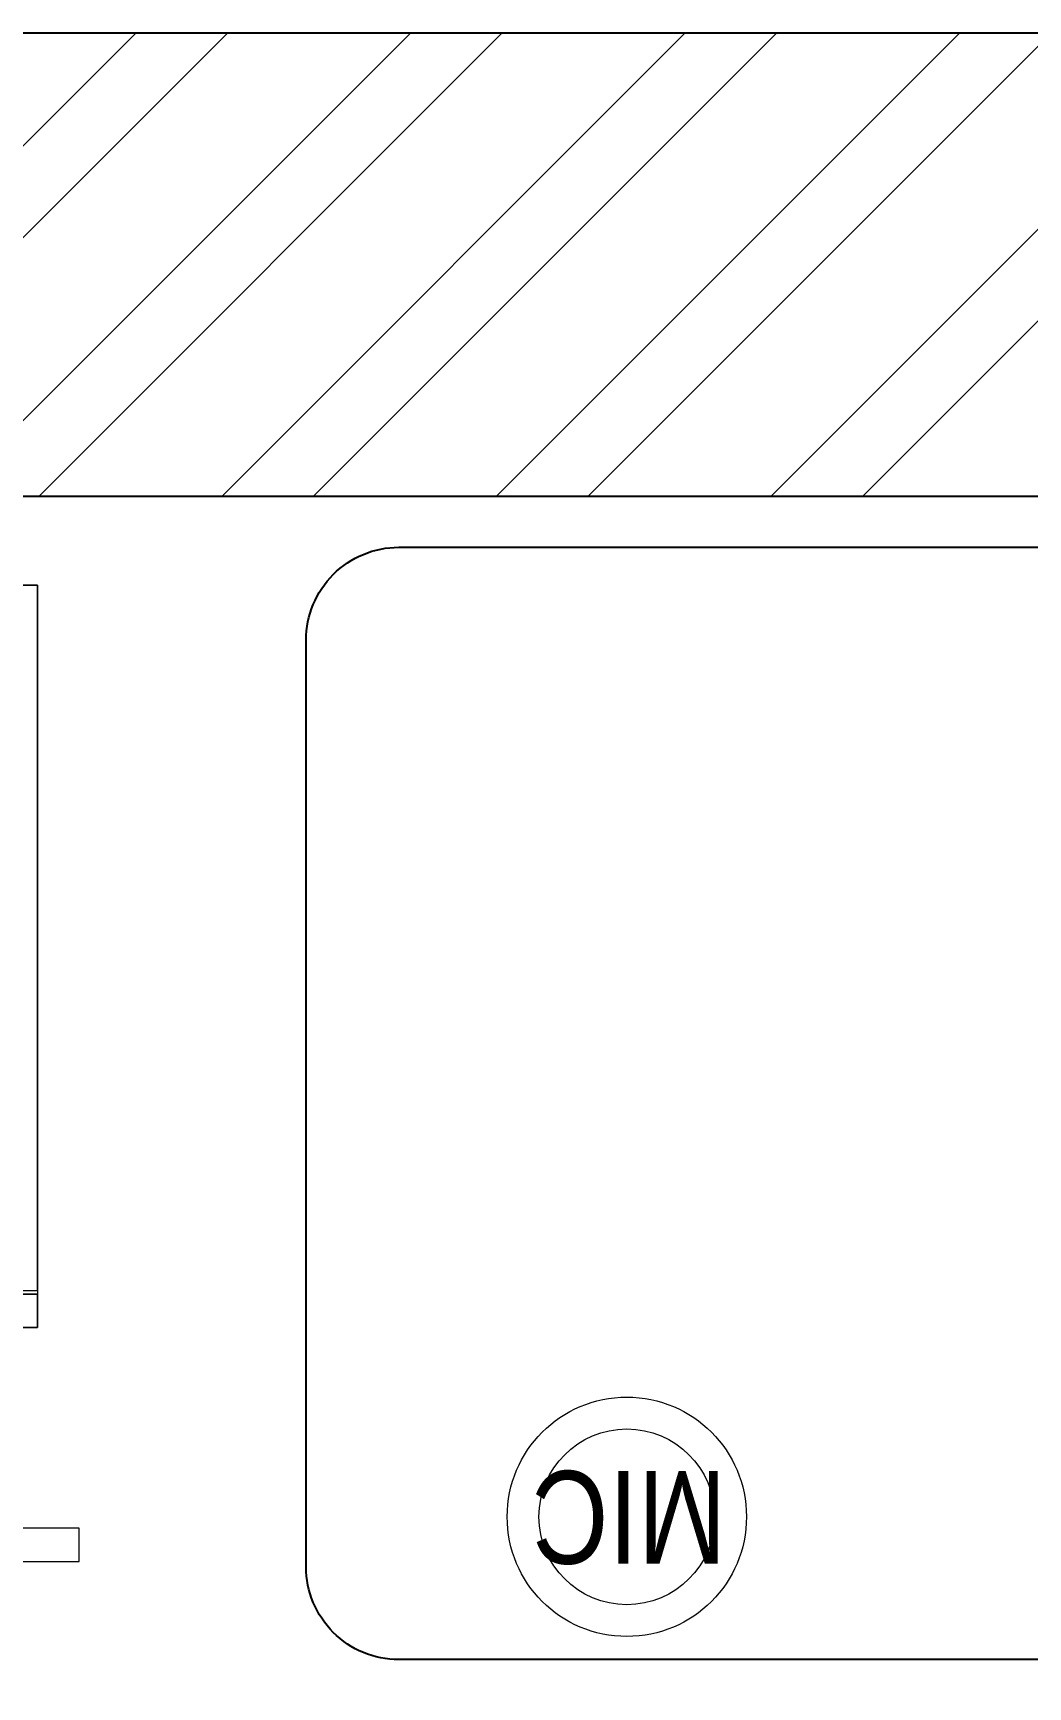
# Model space of a CAD drawing. Header units: millimetres. Extents: x 1535833 to 1547155, y 396470 to 405534.
# Drawn here: x 1537948 to 1538485, y 404642 to 405534 of the extents above; entities that cross this region are included whole.
import ezdxf

# ---------------------------------------------------------------- set-up
doc = ezdxf.new("R2010")
doc.units = ezdxf.units.MM
doc.header["$LTSCALE"] = 40
doc.linetypes.add('HIDDEN', pattern=[9.524999999999995, 6.349999999999998, -3.174999999999998])
doc.layers.add('A-WALL', color=1, linetype='Continuous')
doc.layers.add('PDF_Geometry', color=7, linetype='Continuous')
for name, color, linetype, lineweight in [('LENS-DIM', 252, 'Continuous', 5), ('LENS-FURNITURE', 13, 'Continuous', 9), ('LK-EQPMT', 3, 'Continuous', 18), ('LN-ELEVATION-2', 103, 'Continuous', 20), ('LN-HATCH', 251, 'Continuous', 0)]:
    doc.layers.add(name, color=color, linetype=linetype, lineweight=lineweight)
doc.styles.get("Standard").update_dxf_attribs({"font": 'Gill Sans MT Condensed Regular.ttf', "height": 100})

# ---------------------------------------------------------------- blocks, each defined once
blk = doc.blocks.new('A$C1635124d')
at = {"layer": 'LN-HATCH'}
h = blk.add_hatch(dxfattribs=at)
h.set_pattern_fill('ANSI32', color=256, scale=11, angle=180)
h.set_pattern_definition([(225, (-4858615.314264493, -39420.50267495358), (74.08711299882052, -74.08711299882054), []), (225, (-4858664.705694494, -39420.50267495358), (74.08711299882052, -74.08711299882054), [])])
h.paths.add_polyline_path([(6222.02683249116, 1062.000000000043), (4715.000000029802, 1062.000000000043), (4715.000000029802, 3711.999999985142), (4165.000000029801, 3711.999999985142), (4165.000000029801, 3461.999999985142), (4465.000000029802, 3461.999999985142), (4465.000000029802, 1062.000000000043), (4340.000000029802, 1062.000000000043), (4340.000000029802, 812.0000000000437), (6222.02683249116, 812.0000000000437)])
h.paths.add_polyline_path([(3294.999999970198, 3711.999999985142), (2695, 3711.999999985142), (2695, 3461.999999985142), (3294.999999970198, 3461.999999985142)])
h.paths.add_polyline_path([(1794.999999970197, 3711.999999985142), (405.0000000298023, 3711.999999985142), (405.0000000298023, 3536.999999985142), (885, 3536.999999985142), (885, 3461.999999985142), (1794.999999970197, 3461.999999985142)])
h.paths.add_polyline_path([(-255, 3711.999999985142), (-655.5187702178955, 3711.999999985142), (-655.5187702178955, 3461.999999985142), (-380, 3461.999999985142), (-380, 1842.000000000044), (-255, 1842.000000000044)])
h.paths.add_polyline_path([(-1105.518770247698, 3711.999999985142), (-5100, 3711.999999985142), (-5100, 3161.999999985143), (-4850, 3161.999999985143), (-4850, 3461.999999985142), (-1850, 3461.999999985142), (-1850, 1842.000000000044), (-1250, 1842.000000000044), (-1250, 1967.000000000044), (-1600, 1967.000000000044), (-1600, 3461.999999985142), (-1105.518770247698, 3461.999999985142)])
h.paths.add_polyline_path([(-1600, 816.9999999851425), (-1250, 816.9999999851425), (-1250, 941.9999999851423), (-4850, 941.9999999851423), (-4850, 2351.999999985142), (-5100, 2351.999999985142), (-5100, 816.9999999851425), (-1850, 816.9999999851425), (-1850, -335.0000000069413), (-1600, -335.0000000069413)])
h.paths.add_polyline_path([(-1600, -660.0000000068248), (-1850, -660.0000000068248), (-1850, -4100), (-1600, -4100)])
at = {"layer": 'A-WALL'}
for p, q in [((-1105.518770247698, 3711.999999985142), (-5100, 3711.999999985142)), ((-1850, 3461.999999985142), (-4850, 3461.999999985142))]:
    blk.add_line(p, q, dxfattribs=at)
blk = doc.blocks.new('MOROTISED TABLE-TRIAL SET 950x600')
at = {"layer": 'PDF_Geometry', "lineweight": 25}
blk.add_lwpolyline([(415.5923622683621, 2.18279e-11), (550.0003704861738, 2.18279e-11, 0.4142524001247118), (599.9958994225599, 50.00260162355697), (599.9958994225599, 899.9973678589085, 0.4142518501714829), (550.0003704861738, 950.0000000000218), (50.00260613719, 950.0000000000218, 0.4142929195148918), (4.605390131e-07, 899.9973678589085), (4.605390131e-07, 50.00260162355697, 0.414163635492108), (50.00260613719, 2.18279e-11), (415.5923622683621, 2.18279e-11)], format="xyb", dxfattribs=at)
blk = doc.blocks.new('TRIAL SET ROC')
at = {"layer": 'LENS-DIM', "ltscale": 0.5}
for points in [[(-400.3652351796627, -364.3162249757442), (-430.3652351796626, -364.3162249757442)], [(169.6347648203373, -364.3162249757442), (139.6347648203373, -364.3162249757442)]]:
    blk.add_lwpolyline(points, dxfattribs=at)
at = {"layer": 'LENS-FURNITURE'}
blk.add_lwpolyline([(-430.3652351796626, 18), (169.6347648203373, 18), (169.6347648203373, -382.3162249757443), (-430.3652351796626, -382.3162249757443)], close=True, dxfattribs=at)
at = {"layer": 'LENS-FURNITURE', "color": 146, "true_color": 0x105689}
for points in [[(-412.3652351796627, -153.6065521437457), (-400.3652351796627, -153.6065521437457), (-400.3652351796628, -490.6065521437458), (-412.3652351796627, -490.6065521437458)], [(139.6347648203373, -153.6065521437458), (-400.3652351796627, -153.6065521437457), (-400.3652351796627, -165.6065521437457), (139.6347648203373, -165.6065521437458)], [(151.6347648203373, -153.6065521437458), (139.6347648203373, -153.6065521437458), (139.6347648203372, -490.6065521437458), (151.6347648203373, -490.6065521437458)], [(192.1347648203373, -490.6065521437458), (-440.8652351796627, -490.6065521437458), (-440.8652351796627, -508.6065521437458), (192.1347648203373, -508.6065521437458)]]:
    blk.add_lwpolyline(points, close=True, dxfattribs=at)
at = {"layer": 'LN-ELEVATION-2'}
for points in [[(-430.3652351796626, 18), (-412.3652351796627, 18), (-412.3652351796627, -362.3162249757442), (-430.3652351796626, -362.3162249757442)], [(-412.3652351796627, 18), (151.6347648203373, 18), (151.6347648203373, 0), (-412.3652351796627, 0)], [(169.6347648203373, 18), (151.6347648203373, 18), (151.6347648203373, -362.3162249757442), (169.6347648203373, -362.3162249757442)], [(169.6347648203373, -364.3162249757442), (-430.3652351796626, -364.3162249757442), (-430.3652351796626, -382.3162249757443), (169.6347648203373, -382.3162249757443)], [(169.6347648203373, -382.3162249757443), (-430.3652351796626, -382.3162249757443), (-430.3652351796626, -364.3162249757442), (169.6347648203373, -364.3162249757442)]]:
    blk.add_lwpolyline(points, close=True, dxfattribs=at)
at = {"layer": 'LN-ELEVATION-2', "linetype": 'HIDDEN', "ltscale": 100}
blk.add_lwpolyline([(-400.3652351796627, -364.3162249757442), (139.6347648203373, -364.3162249757442), (139.6347648203373, -27.35909500904381), (-400.3652351796627, -27.35909500904381)], close=True, dxfattribs=at)
at = {"insert": (-386.8645105547048, -414.1468168679739), "char_height": 50, "attachment_point": 1}
blk.add_mtext_dynamic_manual_height_columns('ROC TRIAL SET', width=625.228464345434, gutter_width=500, heights=[0], dxfattribs=at)
blk = doc.blocks.new('MIC')
at = {"layer": 'LK-EQPMT', "ltscale": 12}
for radius in [64.54701859105262, 47.40596281792385]:
    blk.add_circle((234.5401449967176, 64.54701859102352), radius, dxfattribs=at)
at = {"layer": 'LK-EQPMT', "ltscale": 12, "insert": (233.2398255821317, 64.46170233917655), "char_height": 50, "attachment_point": 5}
blk.add_mtext_dynamic_manual_height_columns('MIC', width=466.4796511627907, gutter_width=12.5, heights=[0], dxfattribs=at)

msp = doc.modelspace()

# ---------------------------------------------------------------- block references
msp.add_blockref('TRIAL SET ROC', (1537781.072029996, 405218.0245506488))
at = {"rotation": 180}
msp.add_blockref('MIC', (1538503.343568786, 404798.0907671028), dxfattribs=at)
at = {"layer": 'LENS-DIM'}
msp.add_blockref('A$C1635124d', (1540932.901608357, 401821.899057458), dxfattribs=at)
at = {"layer": 'LENS-FURNITURE', "xscale": -1, "rotation": 90}
msp.add_blockref('MOROTISED TABLE-TRIAL SET 950x600', (1539045.758546738, 405256.5247774295), dxfattribs=at)

doc.saveas('drawing.dxf')
